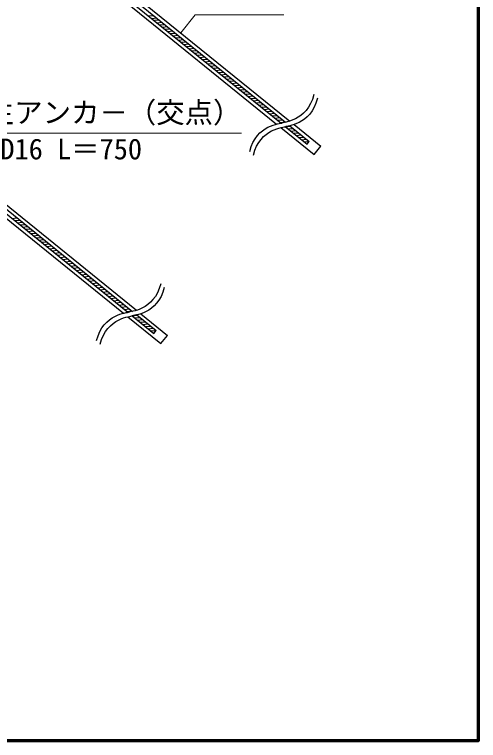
# Model space of a CAD drawing. Units: millimetres, scale not verified. Extents: x 500 to 20500, y 500 to 14562.
# Drawn here: x 17640 to 20500, y 500 to 4975 of the extents above; entities that cross this region are included whole.
import ezdxf
from ezdxf.enums import TextEntityAlignment as Align

# ---------------------------------------------------------------- set-up
doc = ezdxf.new("R2010")
doc.units = ezdxf.units.MM
doc.header["$LTSCALE"] = 50
for name, color, linetype, lineweight in [('C-STR', 1, 'Continuous', 25), ('C-STR-HTXT', 1, 'Continuous', 13), ('C-TTL', 2, 'Continuous', 70)]:
    doc.layers.add(name, color=color, linetype=linetype, lineweight=lineweight)
doc.styles.add('ＭＳ ゴシック', font='')
doc.styles.get('ＭＳ ゴシック').set_extended_font_data('MS Gothic')

msp = doc.modelspace()

# ---------------------------------------------------------------- linework, layer by layer
at = {"layer": 'C-STR', "color": 6}
for p, q in [((17500.25, 5748.51), (19282.96, 4304.9)), ((17514.1, 5765.6), (19310.77, 4310.69)), ((18499.89, 4967.33), (18468.95, 4964.07)), ((18485.43, 4950.72), (18516.38, 4953.98)), ((18532.86, 4940.63), (18501.92, 4937.37)), ((18518.41, 4924.02), (18549.35, 4927.28)), ((18534.89, 4910.67), (18565.83, 4913.93)), ((18551.38, 4897.32), (18582.32, 4900.58)), ((18567.86, 4883.97), (18598.81, 4887.23)), ((18584.35, 4870.62), (18615.29, 4873.88)), ((18600.83, 4857.27), (18631.78, 4860.53)), ((18617.32, 4843.92), (18648.26, 4847.18)), ((18633.81, 4830.57), (18664.75, 4833.83)), ((18650.29, 4817.22), (18681.23, 4820.48)), ((18666.78, 4803.87), (18697.72, 4807.13)), ((18683.26, 4790.52), (18714.21, 4793.78)), ((18699.75, 4777.17), (18730.69, 4780.43)), ((18716.24, 4763.82), (18747.18, 4767.08)), ((18732.72, 4750.47), (18763.66, 4753.73)), ((18749.21, 4737.12), (18780.15, 4740.38)), ((18765.69, 4723.77), (18796.63, 4727.03)), ((18782.18, 4710.42), (18813.12, 4713.68)), ((18798.66, 4697.08), (18829.61, 4700.33)), ((18815.15, 4683.73), (18846.09, 4686.98)), ((18831.64, 4670.38), (18862.58, 4673.63)), ((18848.12, 4657.03), (18879.06, 4660.28)), ((18864.61, 4643.68), (18895.55, 4646.93)), ((18881.09, 4630.33), (18912.03, 4633.58)), ((18897.58, 4616.98), (18928.52, 4620.23)), ((16556.27, 4582.79), (18338.98, 3139.18)), ((16570.12, 4599.88), (18366.79, 3144.97)), ((18914.06, 4603.63), (18945.01, 4606.88)), ((18930.55, 4590.28), (18961.49, 4593.53)), ((18947.04, 4576.93), (18977.98, 4580.18)), ((18963.52, 4563.58), (18994.46, 4566.83)), ((18980.01, 4550.23), (19010.95, 4553.48)), ((18996.49, 4536.88), (19027.44, 4540.13)), ((19012.98, 4523.53), (19043.92, 4526.78)), ((19029.46, 4510.18), (19060.41, 4513.43)), ((19045.95, 4496.83), (19076.89, 4500.08)), ((19062.44, 4483.48), (19093.38, 4486.73)), ((19078.92, 4470.13), (19109.86, 4473.38)), ((19095.41, 4456.78), (19126.35, 4460.03)), ((19111.89, 4443.43), (19142.84, 4446.68)), ((19128.38, 4430.08), (19159.32, 4433.33)), ((19144.86, 4416.73), (19175.81, 4419.98)), ((19161.35, 4403.38), (19192.29, 4406.63)), ((19177.84, 4390.03), (19208.78, 4393.28)), ((19194.32, 4376.68), (19225.26, 4379.93)), ((19210.81, 4363.33), (19241.75, 4366.58)), ((19227.29, 4349.98), (19258.24, 4353.23)), ((19243.78, 4336.63), (19274.72, 4339.88)), ((19260.27, 4323.28), (19291.21, 4326.53)), ((19276.75, 4309.93), (19307.69, 4313.18)), ((19309.72, 4283.23), (19340.66, 4286.48)), ((19309.72, 4283.23), (19443.12, 4175.21)), ((19326.21, 4269.88), (19357.15, 4273.13)), ((19337.65, 4288.92), (19456.96, 4192.3)), ((19342.69, 4256.53), (19373.64, 4259.78)), ((19359.18, 4243.18), (19390.12, 4246.43)), ((19375.67, 4229.83), (19406.61, 4233.08)), ((19392.15, 4216.48), (19423.09, 4219.73)), ((19408.64, 4203.13), (19439.58, 4206.38)), ((19425.12, 4189.78), (19456.06, 4193.03)), ((19441.61, 4176.43), (19444.34, 4176.72)), ((19443.12, 4175.21), (19456.96, 4192.3)), ((17623.88, 3718.25), (17654.83, 3721.51)), ((17640.37, 3704.9), (17671.31, 3708.16)), ((17656.85, 3691.55), (17687.8, 3694.81)), ((17673.34, 3678.21), (17704.28, 3681.46)), ((17689.83, 3664.86), (17720.77, 3668.11)), ((17706.31, 3651.51), (17737.25, 3654.76)), ((17722.8, 3638.16), (17753.74, 3641.41)), ((17739.28, 3624.81), (17770.23, 3628.06)), ((17755.77, 3611.46), (17786.71, 3614.71)), ((17772.25, 3598.11), (17803.2, 3601.36)), ((17788.74, 3584.76), (17819.68, 3588.01)), ((17805.23, 3571.41), (17836.17, 3574.66)), ((17821.71, 3558.06), (17852.65, 3561.31)), ((17838.2, 3544.71), (17869.14, 3547.96)), ((17854.68, 3531.36), (17885.63, 3534.61)), ((17871.17, 3518.01), (17902.11, 3521.26)), ((17887.65, 3504.66), (17918.6, 3507.91)), ((17904.14, 3491.31), (17935.08, 3494.56)), ((17920.63, 3477.96), (17951.57, 3481.21)), ((17937.11, 3464.61), (17968.05, 3467.86)), ((17953.6, 3451.26), (17984.54, 3454.51)), ((17970.08, 3437.91), (18001.03, 3441.16)), ((17986.57, 3424.56), (18017.51, 3427.81)), ((18003.06, 3411.21), (18034, 3414.46)), ((18019.54, 3397.86), (18050.48, 3401.11)), ((18036.03, 3384.51), (18066.97, 3387.76)), ((18052.51, 3371.16), (18083.45, 3374.41)), ((18069, 3357.81), (18099.94, 3361.06)), ((18085.48, 3344.46), (18116.43, 3347.71)), ((18101.97, 3331.11), (18132.91, 3334.36)), ((18118.46, 3317.76), (18149.4, 3321.01)), ((18134.94, 3304.41), (18165.88, 3307.66)), ((18151.43, 3291.06), (18182.37, 3294.31)), ((18167.91, 3277.71), (18198.85, 3280.96)), ((18184.4, 3264.36), (18215.34, 3267.61)), ((18200.88, 3251.01), (18231.83, 3254.26)), ((18217.37, 3237.66), (18248.31, 3240.91)), ((18233.86, 3224.31), (18264.8, 3227.56)), ((18250.34, 3210.96), (18281.28, 3214.21)), ((18266.83, 3197.61), (18297.77, 3200.86)), ((18283.31, 3184.26), (18314.26, 3187.51)), ((18299.8, 3170.91), (18330.74, 3174.16)), ((18316.28, 3157.56), (18347.23, 3160.81)), ((18332.77, 3144.21), (18363.71, 3147.46)), ((18365.74, 3117.51), (18396.68, 3120.76)), ((18365.74, 3117.51), (18499.14, 3009.49)), ((18382.23, 3104.16), (18413.17, 3107.41)), ((18393.67, 3123.2), (18512.98, 3026.58)), ((18398.71, 3090.81), (18429.66, 3094.06)), ((18415.2, 3077.46), (18446.14, 3080.71)), ((18431.68, 3064.11), (18462.63, 3067.36)), ((18448.17, 3050.76), (18479.11, 3054.01)), ((18464.66, 3037.41), (18495.6, 3040.66)), ((18481.14, 3024.06), (18512.08, 3027.31)), ((18497.63, 3010.71), (18500.36, 3011)), ((18499.14, 3009.49), (18512.98, 3026.58))]:
    msp.add_line(p, q, dxfattribs=at)
at = {"layer": 'C-STR', "color": 7}
for p, q in [((17768.1, 5587.59), (19336.49, 4317.52)), ((17727.19, 5537.07), (19255.6, 4299.39)), ((16824.12, 4421.87), (18392.51, 3151.8)), ((16783.21, 4371.35), (18311.62, 3133.67)), ((19362.94, 4296.11), (19527.56, 4162.8)), ((19282.42, 4277.68), (19486.66, 4112.28)), ((19486.66, 4112.28), (19527.56, 4162.8)), ((18338.43, 3111.96), (18542.68, 2946.57)), ((18418.95, 3130.39), (18583.58, 2997.08)), ((18542.68, 2946.57), (18583.58, 2997.08))]:
    msp.add_line(p, q, dxfattribs=at)
for points in [[(19485.02, 4481.03), (19444.36, 4314.17), (19291.76, 4309.79), (19287.52, 4306.04)], [(19507.23, 4458.22), (19466.57, 4291.36), (19313.96, 4286.99), (19309.72, 4283.23)], [(19090.01, 4131.04), (19130.67, 4297.9), (19283.28, 4302.28), (19287.52, 4306.04)], [(19112.22, 4108.23), (19152.88, 4275.1), (19305.48, 4279.47), (19309.72, 4283.23)], [(18541.04, 3315.31), (18500.38, 3148.45), (18347.78, 3144.07), (18343.54, 3140.32)], [(18563.25, 3292.51), (18522.59, 3125.64), (18369.98, 3121.27), (18365.74, 3117.51)], [(18146.03, 2965.32), (18186.69, 3132.19), (18339.29, 3136.56), (18343.54, 3140.32)], [(18168.24, 2942.51), (18208.89, 3109.38), (18361.5, 3113.75), (18365.74, 3117.51)]]:
    msp.add_open_spline(points, degree=3, dxfattribs=at)
at = {"layer": 'C-STR-HTXT'}
for p, q in [((18664.56, 4861.64), (18754.06, 4972.17)), ((18754.06, 4972.17), (19299.89, 4972.17)), ((17463.52, 4243.31), (19038.52, 4243.31))]:
    msp.add_line(p, q, dxfattribs=at)
at = {"layer": 'C-TTL'}
msp.add_lwpolyline([(500, 500), (20500, 500), (20500, 14350), (500, 14350)], close=True, dxfattribs=at)

# ---------------------------------------------------------------- texts
at = {"layer": 'C-STR-HTXT', "color": 7, "style": 'ＭＳ ゴシック'}
for s, p in [('主アンカ－（交点）', (17463.52, 4268.31)), ('D16 L＝750', (17552.99, 4043.31))]:
    msp.add_text(s, height=128.3, dxfattribs=at).set_placement(p, align=Align.BOTTOM_LEFT)

doc.saveas('drawing.dxf')
